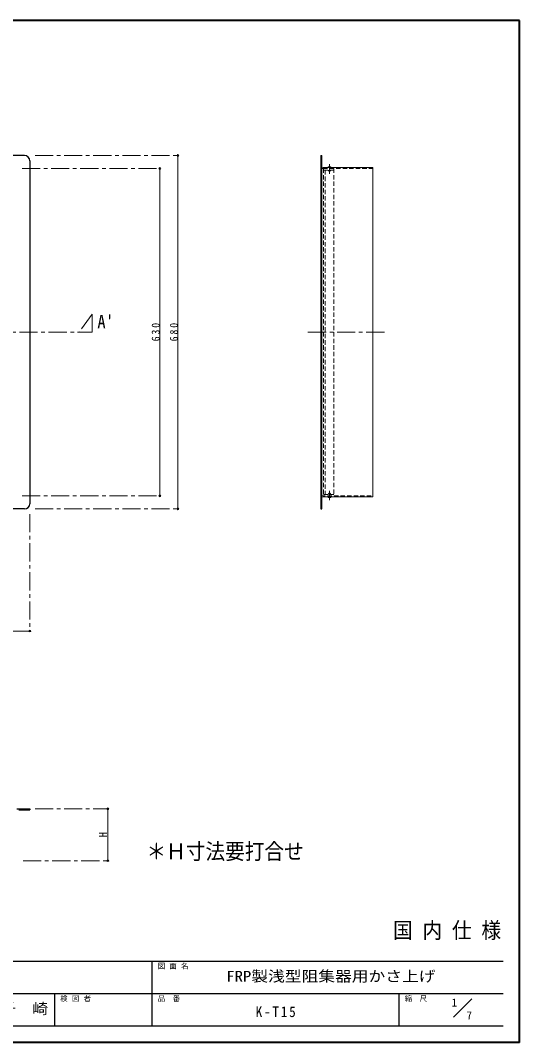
# Model space of a CAD drawing. Units: millimetres at full size, sheet at 1:7; details may follow other scales. Extents: x -1486 to 1349, y -951 to 1016.
# Drawn here: x 389 to 1349, y -951 to 1016 of the extents above; entities that cross this region are included whole.
import ezdxf
from ezdxf.enums import TextEntityAlignment as Align

# ---------------------------------------------------------------- set-up
doc = ezdxf.new("R2010")
doc.units = ezdxf.units.MM
doc.header["$LTSCALE"] = 7
doc.header["$PDMODE"] = 32
doc.header["$PDSIZE"] = 3.5
doc.linetypes.add('CHAIN1', pattern=[8, 5, -1, 1, -1])
doc.linetypes.add('DASHED1', pattern=[1.8, 1.2, -0.6])
doc.layers.add('0-0', color=7, linetype='Continuous', lineweight=18)
doc.styles.add('ＭＳ ゴシック', font='')
doc.styles.get('ＭＳ ゴシック').set_extended_font_data('MS Gothic')

msp = doc.modelspace()

# ---------------------------------------------------------------- linework, layer by layer
at = {"layer": '0-0', "color": 1, "lineweight": 40}
for p, q in [((1349.039, 1016.339), (-1485.961, 1016.339)), ((1349.039, -950.661), (1349.039, 1016.339)), ((1349.039, -950.661), (-1485.961, -950.661))]:
    msp.add_line(p, q, dxfattribs=at)
at = {"layer": '0-0', "color": 5, "lineweight": 25}
for p, q in [((397.039, 756.339), (-1162.961, 756.339)), ((967.039, 756.339), (969.039, 756.339)), ((967.039, 756.339), (967.039, 76.339)), ((407.039, 746.339), (407.039, 86.339)), ((397.039, 76.339), (-1162.961, 76.339)), ((382.039, -500.661), (407.039, -500.661)), ((386.039, -502.661), (407.039, -502.661)), ((407.039, -500.661), (407.039, -502.661))]:
    msp.add_line(p, q, dxfattribs=at)
at = {"layer": '0-0', "color": 4, "linetype": 'CHAIN1', "lineweight": 9}
for p, q in [((417.039, 756.339), (692.039, 756.339)), ((392.039, 731.339), (657.039, 731.339)), ((983.539, 721.339), (983.539, 739.839)), ((527.039, 451.339), (502.039, 416.339)), ((942.039, 416.339), (1092.039, 416.339)), ((392.039, 101.339), (657.039, 101.339)), ((983.539, 111.339), (983.539, 92.839)), ((407.039, 66.339), (407.039, -158.661)), ((417.039, 76.339), (692.039, 76.339)), ((417.039, -500.661), (557.039, -500.661)), ((394.039, -600.661), (557.039, -600.661))]:
    msp.add_line(p, q, dxfattribs=at)
at = {"layer": '0-0', "color": 4, "lineweight": 9}
for p, q in [((692.039, 76.339), (692.039, 756.339)), ((657.039, 731.339), (657.039, 101.339)), ((407.039, -158.661), (-1172.961, -158.661)), ((557.039, -500.661), (557.039, -600.661))]:
    msp.add_line(p, q, dxfattribs=at)
at = {"layer": '0-0'}
for p, q in [((971.039, 733.339), (1067.039, 733.339)), ((1067.039, 733.339), (1067.039, 99.339)), ((971.039, 99.339), (1067.039, 99.339)), ((1222.184, -902.016), (1257.539, -866.661))]:
    msp.add_line(p, q, dxfattribs=at)
at = {"layer": '0-0', "color": 4, "linetype": 'DASHED1', "lineweight": 9}
for p, q in [((971.039, 731.339), (1067.039, 731.339)), ((972.039, 731.339), (972.039, 101.339)), ((972.039, 728.339), (992.039, 728.339)), ((975.039, 728.339), (975.039, 104.339)), ((981.85, 727.097), (981.539, 728.339)), ((985.228, 727.097), (985.539, 728.339)), ((992.039, 731.339), (992.039, 101.339)), ((984.258, 726.339), (982.82, 726.339)), ((967.039, 101.339), (1067.039, 101.339)), ((972.039, 104.339), (992.039, 104.339)), ((981.85, 105.582), (981.539, 104.339)), ((984.258, 106.339), (982.82, 106.339)), ((985.228, 105.582), (985.539, 104.339))]:
    msp.add_line(p, q, dxfattribs=at)
at = {"layer": '0-0', "color": 6, "lineweight": 25}
for p, q in [((-1454.461, -794.161), (1317.539, -794.161)), ((642.539, -919.161), (642.539, -794.161)), ((1317.539, -856.661), (-107.461, -856.661)), ((455.039, -919.161), (455.039, -856.661)), ((1117.539, -919.161), (1117.539, -856.661)), ((1317.539, -919.161), (-1454.461, -919.161))]:
    msp.add_line(p, q, dxfattribs=at)
at = {"layer": '0-0', "color": 5, "lineweight": 25}
msp.add_lwpolyline([(967.039, 76.339), (969.039, 76.339), (969.039, 756.339)], dxfattribs=at)
at = {"layer": '0-0', "color": 4, "linetype": 'CHAIN1', "lineweight": 9}
msp.add_lwpolyline([(-1292.961, 416.339), (527.039, 416.339), (527.039, 451.339)], dxfattribs=at)
at = {"layer": '0-0', "color": 5, "lineweight": 25}
for centre, start, end in [((397.039, 746.339), 0, 90), ((397.039, 86.339), 270, 0)]:
    msp.add_arc(centre, 10, start, end, dxfattribs=at)
at = {"layer": '0-0', "color": 4, "linetype": 'DASHED1', "lineweight": 9}
for centre, radius, start, end in [((971.039, 735.339), 4, 180, 270), ((982.82, 727.339), 1, 194.03624, 270), ((984.258, 727.339), 1, 270, 345.96376), ((982.82, 105.339), 1, 90, 165.96376), ((984.258, 105.339), 1, 14.03624, 90)]:
    msp.add_arc(centre, radius, start, end, dxfattribs=at)
at = {"layer": '0-0'}
for centre, start, end in [((971.039, 735.339), 180, 270), ((971.039, 97.339), 90, 180)]:
    msp.add_arc(centre, 2, start, end, dxfattribs=at)
at = {"layer": '0-0', "color": 4, "lineweight": 9}
for centre, start, end in [((983.539, 731.089), 36.8699, 143.1301), ((983.539, 101.589), 216.8699, 323.1301)]:
    msp.add_arc(centre, 3.75, start, end, dxfattribs=at)
at = {"layer": '0-0', "color": 4}
for p in [(692.039, 756.339), (657.039, 731.339), (657.039, 101.339), (692.039, 76.339), (407.039, -158.661), (557.039, -500.661), (557.039, -600.661)]:
    msp.add_point(p, dxfattribs=at)

# ---------------------------------------------------------------- texts
at = {"layer": '0-0', "style": 'ＭＳ ゴシック'}
for s, height, width, p in [("A'", 25.66, 0.9, (537.039, 416.339)), ('＊Ｈ寸法要打合せ', 30.79, 0.9, (631.561, -607.357)), ('国 内 仕 様', 30.79, 0.9, (1105.789, -759.161)), ('FRP製浅型阻集器用かさ上げ', 20.53, 1.15, (784.914, -839.411)), ('千\u3000崎', 20.53, 1.1, (350.039, -901.911))]:
    msp.add_text(s, height=height, dxfattribs=dict(at, width=width)).set_placement(p, align=Align.BOTTOM_LEFT)
msp.add_text('H', height=15.4, rotation=90, dxfattribs=at).set_placement((560.039, -555.911), align=Align.BOTTOM_LEFT)
for s, height, p in [('図 面 名', 10.26, (653.039, -811.661)), ('検 図 者', 10.26, (465.539, -874.161)), ('品\u3000番', 10.26, (653.039, -874.161)), ('縮\u3000尺', 10.26, (1128.039, -874.161)), ('1', 15.4, (1218.628, -885.927)), ('7', 15.4, (1247.132, -910.693))]:
    msp.add_text(s, height=height, dxfattribs=at).set_placement(p, align=Align.BOTTOM_LEFT)
at = {"layer": '0-0', "char_height": 15.4, "attachment_point": 7, "rotation": 90, "style": 'ＭＳ ゴシック'}
for s, insert in [('\\T1.38;\\W0.9;630', (657.039, 398.839)), ('\\T1.38;\\W0.9;680', (692.039, 398.839))]:
    msp.add_mtext(s, dxfattribs=dict(at, insert=insert))
at = {"layer": '0-0', "insert": (841.539, -901.911), "char_height": 20.53, "attachment_point": 7, "style": 'ＭＳ ゴシック'}
msp.add_mtext('\\T1.28;\\W0.9;K-T15', dxfattribs=at)

doc.saveas('drawing.dxf')
